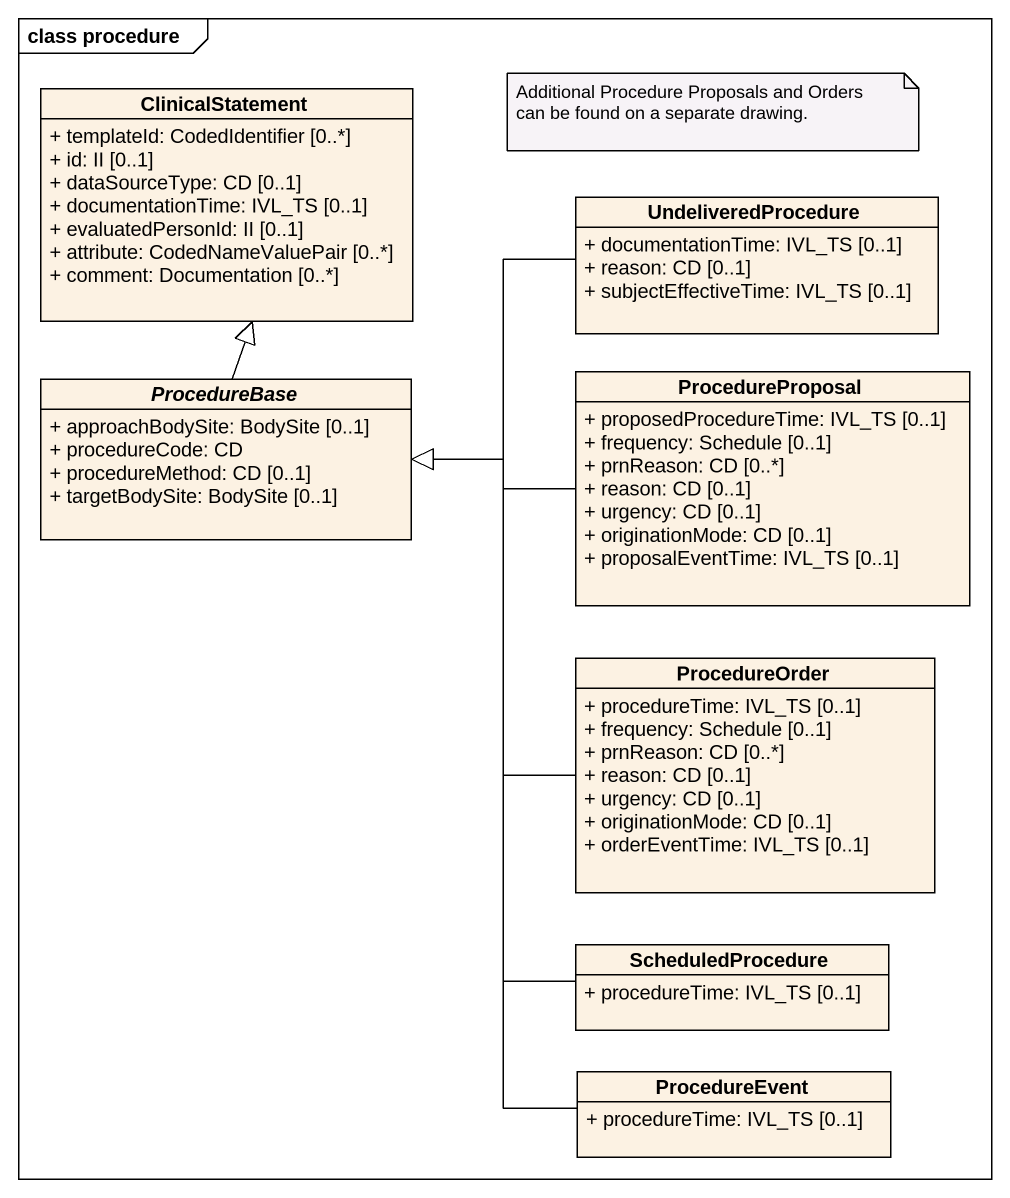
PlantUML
@startuml
mainframe class procedure
hide circle
hide empty members
skinparam classAttributeIconSize 0
class ClinicalStatement {
  + templateId: CodedIdentifier [0..*]
  + id: II [0..1]
  + dataSourceType: CD [0..1]
  + documentationTime: IVL_TS [0..1]
  + evaluatedPersonId: II [0..1]
  + attribute: CodedNameValuePair [0..*]
  + comment: Documentation [0..*]
}
class UndeliveredProcedure {
  + documentationTime: IVL_TS [0..1]
  + reason: CD [0..1]
  + subjectEffectiveTime: IVL_TS [0..1]
}
abstract class ProcedureBase {
  + approachBodySite: BodySite [0..1]
  + procedureCode: CD
  + procedureMethod: CD [0..1]
  + targetBodySite: BodySite [0..1]
}
class ProcedureProposal {
  + proposedProcedureTime: IVL_TS [0..1]
  + frequency: Schedule [0..1]
  + prnReason: CD [0..*]
  + reason: CD [0..1]
  + urgency: CD [0..1]
  + originationMode: CD [0..1]
  + proposalEventTime: IVL_TS [0..1]
}
class ProcedureOrder {
  + procedureTime: IVL_TS [0..1]
  + frequency: Schedule [0..1]
  + prnReason: CD [0..*]
  + reason: CD [0..1]
  + urgency: CD [0..1]
  + originationMode: CD [0..1]
  + orderEventTime: IVL_TS [0..1]
}
class ScheduledProcedure {
  + procedureTime: IVL_TS [0..1]
}
class ProcedureEvent {
  + procedureTime: IVL_TS [0..1]
}
UndeliveredProcedure -left-|> ProcedureBase
ProcedureBase -up-|> ClinicalStatement
ProcedureProposal -left-|> ProcedureBase
ProcedureOrder -left-|> ProcedureBase
ScheduledProcedure -up-|> ProcedureBase
ProcedureEvent -up-|> ProcedureBase
note as N1
  Additional Procedure Proposals and Orders can be found on a separate drawing.
end note
@enduml
